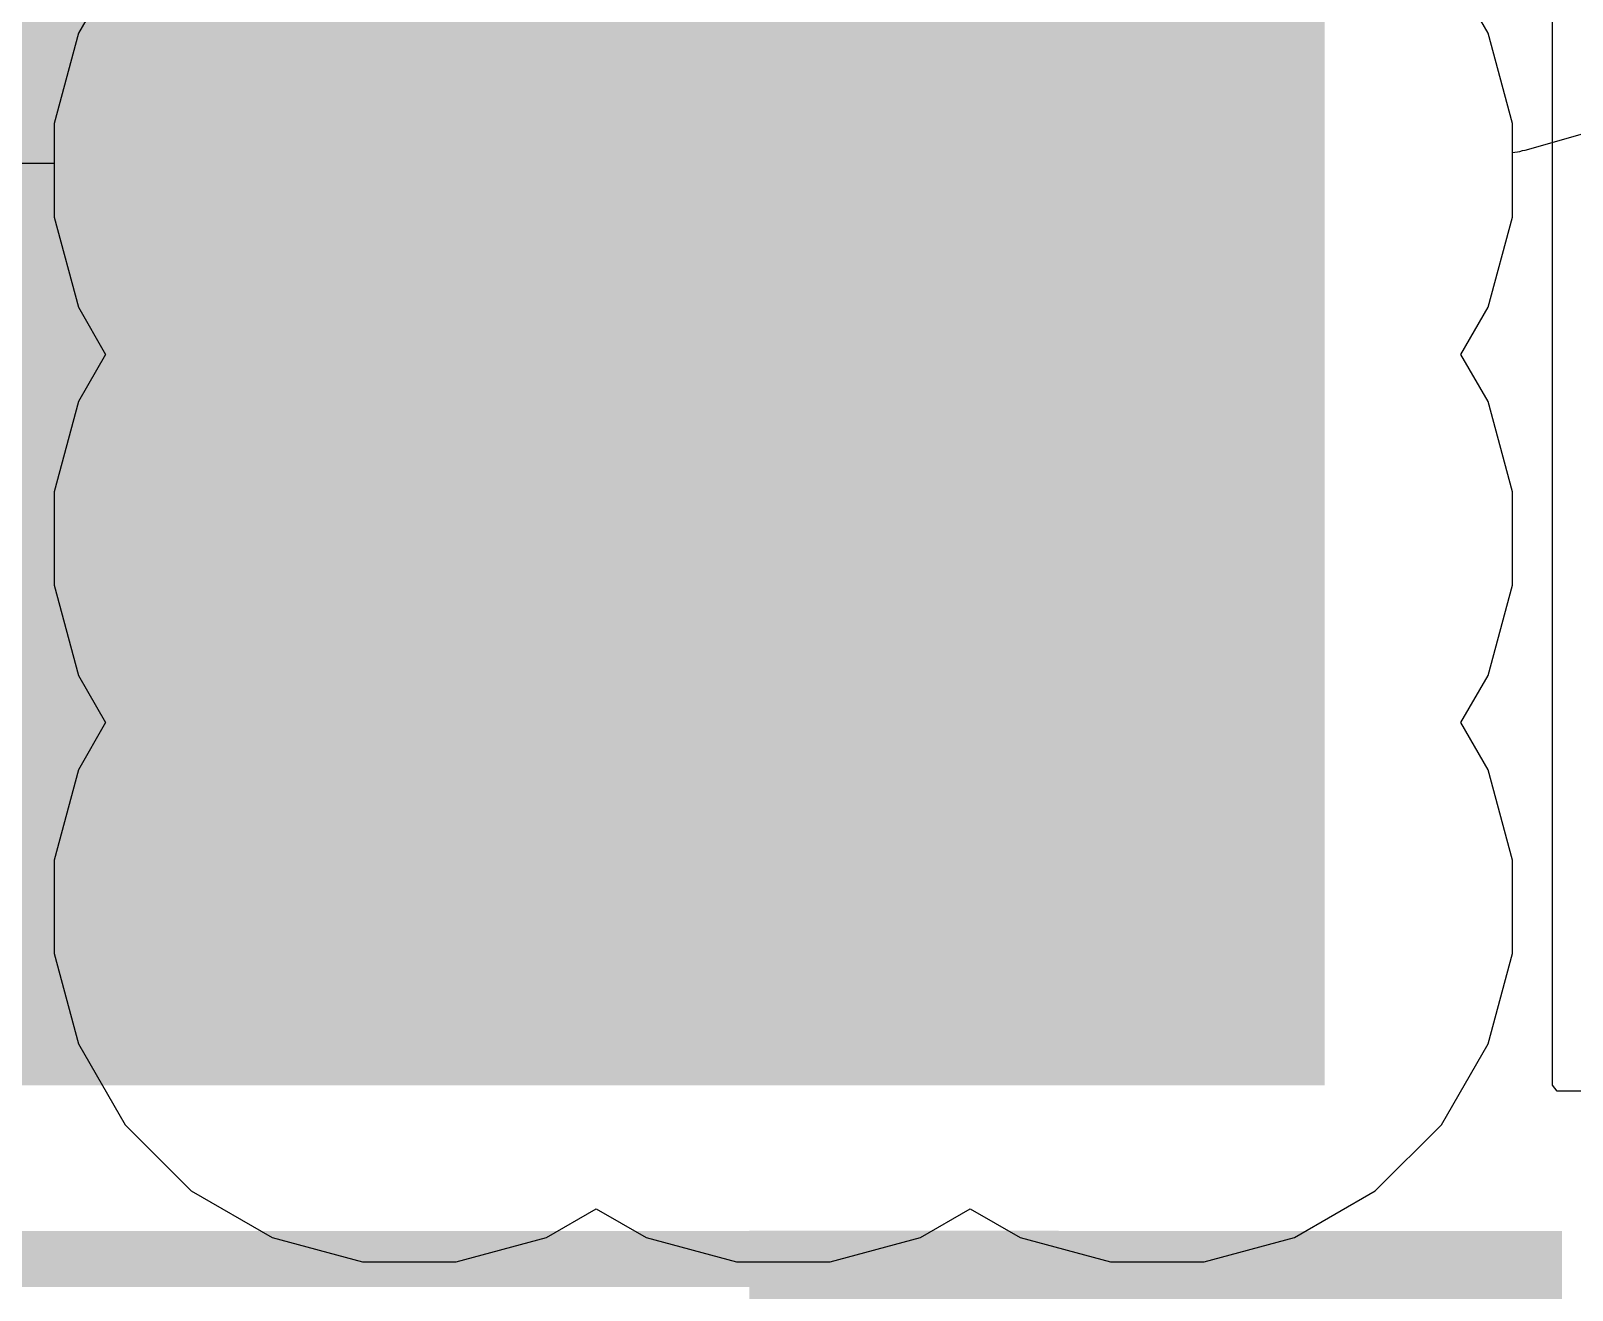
# Model space of a CAD drawing. Header units: inches. Extents: x -3 to 5437, y -3 to 5435.
# Drawn here: x 71.656 to 75.163, y 55.845 to 58.712 of the extents above; entities that cross this region are included whole.
import ezdxf

# ---------------------------------------------------------------- set-up
doc = ezdxf.new("R2010")
doc.units = ezdxf.units.IN
for name, color, linetype in [('Bottom Layer', 5, 'Continuous'), ('Bottom Solder', 6, 'Continuous'), ('Drill Drawing', 1, 'Continuous'), ('GND', 16, 'Continuous'), ('PWR', 76, 'Continuous'), ('Top Layer', 1, 'Continuous'), ('Top Overlay', 2, 'Continuous'), ('Top Solder', 216, 'Continuous'), ('Via Holes', 16, 'Continuous')]:
    doc.layers.add(name, color=color, linetype=linetype)

# ---------------------------------------------------------------- blocks, each defined once
blk = doc.blocks.new('SMA_30')
at = {"layer": 'Top Overlay'}
for points in [[(-4.445, -1.4216), (-3.278, -1.4216), (-3.278, 1.4219), (-4.445, 1.4219)], [(-3.3, -1.4219), (-2.596, -1.4219), (-2.596, -0.924), (-3.3, -0.924)]]:
    blk.add_hatch(color=2, dxfattribs=at).paths.add_polyline_path(points)
blk.add_lwpolyline([(2.0612, -1.3577, 0.127, 0.127, 0), (-2.6581, -1.3577, 0.127, 0.127, 0)], format="xyseb", dxfattribs=at)
blk.add_lwpolyline([(-2.6899, -1.3577, 0.0635, 0.0635, 1), (-2.6264, -1.3577, 0.0635, 0.0635, 1)], format="xyseb", close=True, dxfattribs=at)

msp = doc.modelspace()

# ---------------------------------------------------------------- hatches: boundary and pattern name
at = {"layer": 'Bottom Layer'}
h = msp.add_hatch(color=5, dxfattribs=at)
edge = h.paths.add_edge_path()
edge.add_arc((72.517, 58.3946), 0.3, 0, 360)
h = msp.add_hatch(color=5, dxfattribs=at)
edge = h.paths.add_edge_path()
edge.add_arc((73.3679, 58.3946), 0.3, 0, 360)
h = msp.add_hatch(color=5, dxfattribs=at)
edge = h.paths.add_edge_path()
edge.add_arc((74.2188, 58.3946), 0.3, 0, 360)
h = msp.add_hatch(color=5, dxfattribs=at)
edge = h.paths.add_edge_path()
edge.add_arc((72.517, 57.5564), 0.3, 0, 360)
h = msp.add_hatch(color=5, dxfattribs=at)
edge = h.paths.add_edge_path()
edge.add_arc((73.3679, 57.5564), 0.3, 0, 360)
h = msp.add_hatch(color=5, dxfattribs=at)
edge = h.paths.add_edge_path()
edge.add_arc((74.2188, 57.5564), 0.3, 0, 360)
h = msp.add_hatch(color=5, dxfattribs=at)
edge = h.paths.add_edge_path()
edge.add_arc((72.517, 56.7182), 0.3, 0, 360)
h = msp.add_hatch(color=5, dxfattribs=at)
edge = h.paths.add_edge_path()
edge.add_arc((73.3679, 56.7182), 0.3, 0, 360)
h = msp.add_hatch(color=5, dxfattribs=at)
edge = h.paths.add_edge_path()
edge.add_arc((74.2188, 56.7182), 0.3, 0, 360)
at = {"layer": 'Bottom Solder'}
h = msp.add_hatch(color=6, dxfattribs=at)
edge = h.paths.add_edge_path()
edge.add_arc((72.517, 58.3946), 0.15, 0, 360)
h = msp.add_hatch(color=6, dxfattribs=at)
edge = h.paths.add_edge_path()
edge.add_arc((73.3679, 58.3946), 0.15, 0, 360)
h = msp.add_hatch(color=6, dxfattribs=at)
edge = h.paths.add_edge_path()
edge.add_arc((74.2188, 58.3946), 0.15, 0, 360)
h = msp.add_hatch(color=6, dxfattribs=at)
edge = h.paths.add_edge_path()
edge.add_arc((72.517, 57.5564), 0.15, 0, 360)
h = msp.add_hatch(color=6, dxfattribs=at)
edge = h.paths.add_edge_path()
edge.add_arc((73.3679, 57.5564), 0.15, 0, 360)
h = msp.add_hatch(color=6, dxfattribs=at)
edge = h.paths.add_edge_path()
edge.add_arc((74.2188, 57.5564), 0.15, 0, 360)
h = msp.add_hatch(color=6, dxfattribs=at)
edge = h.paths.add_edge_path()
edge.add_arc((72.517, 56.7182), 0.15, 0, 360)
h = msp.add_hatch(color=6, dxfattribs=at)
edge = h.paths.add_edge_path()
edge.add_arc((73.3679, 56.7182), 0.15, 0, 360)
h = msp.add_hatch(color=6, dxfattribs=at)
edge = h.paths.add_edge_path()
edge.add_arc((74.2188, 56.7182), 0.15, 0, 360)
at = {"layer": 'GND'}
h = msp.add_hatch(color=16, dxfattribs=at)
edge = h.paths.add_edge_path()
edge.add_arc((72.517, 58.3946), 0.3, 0, 360)
h = msp.add_hatch(color=16, dxfattribs=at)
edge = h.paths.add_edge_path()
edge.add_arc((73.3679, 58.3946), 0.3, 0, 360)
h = msp.add_hatch(color=16, dxfattribs=at)
edge = h.paths.add_edge_path()
edge.add_arc((74.2188, 58.3946), 0.3, 0, 360)
h = msp.add_hatch(color=16, dxfattribs=at)
edge = h.paths.add_edge_path()
edge.add_arc((72.517, 57.5564), 0.3, 0, 360)
h = msp.add_hatch(color=16, dxfattribs=at)
edge = h.paths.add_edge_path()
edge.add_arc((73.3679, 57.5564), 0.3, 0, 360)
h = msp.add_hatch(color=16, dxfattribs=at)
edge = h.paths.add_edge_path()
edge.add_arc((74.2188, 57.5564), 0.3, 0, 360)
h = msp.add_hatch(color=16, dxfattribs=at)
edge = h.paths.add_edge_path()
edge.add_arc((72.517, 56.7182), 0.3, 0, 360)
h = msp.add_hatch(color=16, dxfattribs=at)
edge = h.paths.add_edge_path()
edge.add_arc((73.3679, 56.7182), 0.3, 0, 360)
h = msp.add_hatch(color=16, dxfattribs=at)
edge = h.paths.add_edge_path()
edge.add_arc((74.2188, 56.7182), 0.3, 0, 360)
at = {"layer": 'PWR'}
h = msp.add_hatch(color=76, dxfattribs=at)
edge = h.paths.add_edge_path()
edge.add_arc((72.517, 58.3946), 0.3, 0, 360)
h = msp.add_hatch(color=76, dxfattribs=at)
edge = h.paths.add_edge_path()
edge.add_arc((73.3679, 58.3946), 0.3, 0, 360)
h = msp.add_hatch(color=76, dxfattribs=at)
edge = h.paths.add_edge_path()
edge.add_arc((74.2188, 58.3946), 0.3, 0, 360)
h = msp.add_hatch(color=76, dxfattribs=at)
edge = h.paths.add_edge_path()
edge.add_arc((72.517, 57.5564), 0.3, 0, 360)
h = msp.add_hatch(color=76, dxfattribs=at)
edge = h.paths.add_edge_path()
edge.add_arc((73.3679, 57.5564), 0.3, 0, 360)
h = msp.add_hatch(color=76, dxfattribs=at)
edge = h.paths.add_edge_path()
edge.add_arc((74.2188, 57.5564), 0.3, 0, 360)
h = msp.add_hatch(color=76, dxfattribs=at)
edge = h.paths.add_edge_path()
edge.add_arc((72.517, 56.7182), 0.3, 0, 360)
h = msp.add_hatch(color=76, dxfattribs=at)
edge = h.paths.add_edge_path()
edge.add_arc((73.3679, 56.7182), 0.3, 0, 360)
h = msp.add_hatch(color=76, dxfattribs=at)
edge = h.paths.add_edge_path()
edge.add_arc((74.2188, 56.7182), 0.3, 0, 360)
at = {"layer": 'Top Layer'}
msp.add_hatch(color=1, dxfattribs=at).paths.add_polyline_path([(63.5384, 56.3118), (74.5998, 56.3118), (74.5998, 58.8164), (63.5384, 58.8164)])
h = msp.add_hatch(color=1, dxfattribs=at)
edge = h.paths.add_edge_path()
edge.add_arc((72.517, 58.3946), 0.3, 0, 360)
h = msp.add_hatch(color=1, dxfattribs=at)
edge = h.paths.add_edge_path()
edge.add_arc((73.3679, 58.3946), 0.3, 0, 360)
h = msp.add_hatch(color=1, dxfattribs=at)
edge = h.paths.add_edge_path()
edge.add_arc((74.2188, 58.3946), 0.3, 0, 360)
h = msp.add_hatch(color=1, dxfattribs=at)
edge = h.paths.add_edge_path()
edge.add_arc((72.517, 57.5564), 0.3, 0, 360)
h = msp.add_hatch(color=1, dxfattribs=at)
edge = h.paths.add_edge_path()
edge.add_arc((73.3679, 57.5564), 0.3, 0, 360)
h = msp.add_hatch(color=1, dxfattribs=at)
edge = h.paths.add_edge_path()
edge.add_arc((74.2188, 57.5564), 0.3, 0, 360)
h = msp.add_hatch(color=1, dxfattribs=at)
edge = h.paths.add_edge_path()
edge.add_arc((72.517, 56.7182), 0.3, 0, 360)
h = msp.add_hatch(color=1, dxfattribs=at)
edge = h.paths.add_edge_path()
edge.add_arc((73.3679, 56.7182), 0.3, 0, 360)
h = msp.add_hatch(color=1, dxfattribs=at)
edge = h.paths.add_edge_path()
edge.add_arc((74.2188, 56.7182), 0.3, 0, 360)
at = {"layer": 'Top Solder'}
h = msp.add_hatch(color=216, dxfattribs=at)
edge = h.paths.add_edge_path()
edge.add_arc((72.517, 58.3946), 0.15, 0, 360)
h = msp.add_hatch(color=216, dxfattribs=at)
edge = h.paths.add_edge_path()
edge.add_arc((73.3679, 58.3946), 0.15, 0, 360)
h = msp.add_hatch(color=216, dxfattribs=at)
edge = h.paths.add_edge_path()
edge.add_arc((74.2188, 58.3946), 0.15, 0, 360)
h = msp.add_hatch(color=216, dxfattribs=at)
edge = h.paths.add_edge_path()
edge.add_arc((72.517, 57.5564), 0.15, 0, 360)
h = msp.add_hatch(color=216, dxfattribs=at)
edge = h.paths.add_edge_path()
edge.add_arc((73.3679, 57.5564), 0.15, 0, 360)
h = msp.add_hatch(color=216, dxfattribs=at)
edge = h.paths.add_edge_path()
edge.add_arc((74.2188, 57.5564), 0.15, 0, 360)
h = msp.add_hatch(color=216, dxfattribs=at)
edge = h.paths.add_edge_path()
edge.add_arc((72.517, 56.7182), 0.15, 0, 360)
h = msp.add_hatch(color=216, dxfattribs=at)
edge = h.paths.add_edge_path()
edge.add_arc((73.3679, 56.7182), 0.15, 0, 360)
h = msp.add_hatch(color=216, dxfattribs=at)
edge = h.paths.add_edge_path()
edge.add_arc((74.2188, 56.7182), 0.15, 0, 360)
at = {"layer": 'Via Holes'}
h = msp.add_hatch(color=7, dxfattribs=at)
edge = h.paths.add_edge_path()
edge.add_arc((72.517, 58.3946), 0.15, 0, 360)
h = msp.add_hatch(color=7, dxfattribs=at)
edge = h.paths.add_edge_path()
edge.add_arc((73.3679, 58.3946), 0.15, 0, 360)
h = msp.add_hatch(color=7, dxfattribs=at)
edge = h.paths.add_edge_path()
edge.add_arc((74.2188, 58.3946), 0.15, 0, 360)
h = msp.add_hatch(color=7, dxfattribs=at)
edge = h.paths.add_edge_path()
edge.add_arc((72.517, 57.5564), 0.15, 0, 360)
h = msp.add_hatch(color=7, dxfattribs=at)
edge = h.paths.add_edge_path()
edge.add_arc((73.3679, 57.5564), 0.15, 0, 360)
h = msp.add_hatch(color=7, dxfattribs=at)
edge = h.paths.add_edge_path()
edge.add_arc((74.2188, 57.5564), 0.15, 0, 360)
h = msp.add_hatch(color=7, dxfattribs=at)
edge = h.paths.add_edge_path()
edge.add_arc((72.517, 56.7182), 0.15, 0, 360)
h = msp.add_hatch(color=7, dxfattribs=at)
edge = h.paths.add_edge_path()
edge.add_arc((73.3679, 56.7182), 0.15, 0, 360)
h = msp.add_hatch(color=7, dxfattribs=at)
edge = h.paths.add_edge_path()
edge.add_arc((74.2188, 56.7182), 0.15, 0, 360)

# ---------------------------------------------------------------- linework, layer by layer
at = {"layer": 'Bottom Layer'}
for p, q in [((71.8704, 58.8907), (71.7641, 58.7065)), ((74.9717, 58.7065), (74.8654, 58.8907)), ((71.7641, 58.7065), (71.709, 58.501)), ((75.0268, 58.501), (74.9717, 58.7065)), ((71.709, 58.501), (71.709, 58.2882)), ((75.0268, 58.2882), (75.0268, 58.501)), ((71.709, 58.2882), (71.7641, 58.0827)), ((74.9717, 58.0827), (75.0268, 58.2882)), ((71.7641, 58.0827), (71.826, 57.9755)), ((74.9098, 57.9755), (74.9717, 58.0827)), ((71.826, 57.9755), (71.7641, 57.8683)), ((74.9717, 57.8683), (74.9098, 57.9755)), ((71.7641, 57.8683), (71.709, 57.6628)), ((75.0268, 57.6628), (74.9717, 57.8683)), ((71.709, 57.6628), (71.709, 57.45)), ((75.0268, 57.45), (75.0268, 57.6628)), ((71.709, 57.45), (71.7641, 57.2445)), ((74.9717, 57.2445), (75.0268, 57.45)), ((71.7641, 57.2445), (71.826, 57.1373)), ((74.9098, 57.1373), (74.9717, 57.2445)), ((71.826, 57.1373), (71.7641, 57.0301)), ((74.9717, 57.0301), (74.9098, 57.1373)), ((71.7641, 57.0301), (71.709, 56.8246)), ((75.0268, 56.8246), (74.9717, 57.0301)), ((71.709, 56.8246), (71.709, 56.6118)), ((75.0268, 56.6118), (75.0268, 56.8246)), ((71.709, 56.6118), (71.7641, 56.4063)), ((74.9717, 56.4063), (75.0268, 56.6118)), ((71.7641, 56.4063), (71.8704, 56.2221)), ((74.8654, 56.2221), (74.9717, 56.4063)), ((71.8704, 56.2221), (72.0209, 56.0716)), ((74.7149, 56.0716), (74.8654, 56.2221)), ((72.0209, 56.0716), (72.2051, 55.9653)), ((74.5307, 55.9653), (74.7149, 56.0716)), ((72.8289, 55.9653), (72.9424, 56.0308)), ((72.9424, 56.0308), (73.056, 55.9653)), ((73.6798, 55.9653), (73.7934, 56.0308)), ((73.7934, 56.0308), (73.9069, 55.9653)), ((72.2051, 55.9653), (72.4106, 55.9102)), ((72.6234, 55.9102), (72.8289, 55.9653)), ((73.056, 55.9653), (73.2615, 55.9102)), ((73.4743, 55.9102), (73.6798, 55.9653)), ((73.9069, 55.9653), (74.1124, 55.9102)), ((74.3252, 55.9102), (74.5307, 55.9653)), ((72.4106, 55.9102), (72.6234, 55.9102)), ((73.2615, 55.9102), (73.4743, 55.9102)), ((74.1124, 55.9102), (74.3252, 55.9102))]:
    msp.add_line(p, q, dxfattribs=at)
at = {"layer": 'Drill Drawing'}
for points in [[(72.39, 58.5216, 0.0508, 0.0508, 0), (72.517, 58.6486, 0.0508, 0.0508, 0)], [(72.517, 58.6486, 0.0508, 0.0508, 0), (72.644, 58.5216, 0.0508, 0.0508, 0)], [(73.2409, 58.5216, 0.0508, 0.0508, 0), (73.3679, 58.6486, 0.0508, 0.0508, 0)], [(73.3679, 58.6486, 0.0508, 0.0508, 0), (73.4949, 58.5216, 0.0508, 0.0508, 0)], [(74.0918, 58.5216, 0.0508, 0.0508, 0), (74.2188, 58.6486, 0.0508, 0.0508, 0)], [(74.2188, 58.6486, 0.0508, 0.0508, 0), (74.3458, 58.5216, 0.0508, 0.0508, 0)], [(72.263, 58.5216, 0.0508, 0.0508, 0), (72.39, 58.3946, 0.0508, 0.0508, 0)], [(72.263, 58.5216, 0.0508, 0.0508, 0), (72.39, 58.5216, 0.0508, 0.0508, 0)], [(72.644, 58.5216, 0.0508, 0.0508, 0), (72.771, 58.5216, 0.0508, 0.0508, 0)], [(72.644, 58.3946, 0.0508, 0.0508, 0), (72.771, 58.5216, 0.0508, 0.0508, 0)], [(73.1139, 58.5216, 0.0508, 0.0508, 0), (73.2409, 58.3946, 0.0508, 0.0508, 0)], [(73.1139, 58.5216, 0.0508, 0.0508, 0), (73.2409, 58.5216, 0.0508, 0.0508, 0)], [(73.4949, 58.5216, 0.0508, 0.0508, 0), (73.6219, 58.5216, 0.0508, 0.0508, 0)], [(73.4949, 58.3946, 0.0508, 0.0508, 0), (73.6219, 58.5216, 0.0508, 0.0508, 0)], [(73.9648, 58.5216, 0.0508, 0.0508, 0), (74.0918, 58.3946, 0.0508, 0.0508, 0)], [(73.9648, 58.5216, 0.0508, 0.0508, 0), (74.0918, 58.5216, 0.0508, 0.0508, 0)], [(74.3458, 58.5216, 0.0508, 0.0508, 0), (74.4728, 58.5216, 0.0508, 0.0508, 0)], [(74.3458, 58.3946, 0.0508, 0.0508, 0), (74.4728, 58.5216, 0.0508, 0.0508, 0)], [(72.263, 58.2676, 0.0508, 0.0508, 0), (72.39, 58.3946, 0.0508, 0.0508, 0)], [(72.644, 58.3946, 0.0508, 0.0508, 0), (72.771, 58.2676, 0.0508, 0.0508, 0)], [(73.1139, 58.2676, 0.0508, 0.0508, 0), (73.2409, 58.3946, 0.0508, 0.0508, 0)], [(73.4949, 58.3946, 0.0508, 0.0508, 0), (73.6219, 58.2676, 0.0508, 0.0508, 0)], [(73.9648, 58.2676, 0.0508, 0.0508, 0), (74.0918, 58.3946, 0.0508, 0.0508, 0)], [(74.3458, 58.3946, 0.0508, 0.0508, 0), (74.4728, 58.2676, 0.0508, 0.0508, 0)], [(72.263, 58.2676, 0.0508, 0.0508, 0), (72.39, 58.2676, 0.0508, 0.0508, 0)], [(72.39, 58.2676, 0.0508, 0.0508, 0), (72.517, 58.1406, 0.0508, 0.0508, 0)], [(72.517, 58.1406, 0.0508, 0.0508, 0), (72.644, 58.2676, 0.0508, 0.0508, 0)], [(72.644, 58.2676, 0.0508, 0.0508, 0), (72.771, 58.2676, 0.0508, 0.0508, 0)], [(73.1139, 58.2676, 0.0508, 0.0508, 0), (73.2409, 58.2676, 0.0508, 0.0508, 0)], [(73.2409, 58.2676, 0.0508, 0.0508, 0), (73.3679, 58.1406, 0.0508, 0.0508, 0)], [(73.3679, 58.1406, 0.0508, 0.0508, 0), (73.4949, 58.2676, 0.0508, 0.0508, 0)], [(73.4949, 58.2676, 0.0508, 0.0508, 0), (73.6219, 58.2676, 0.0508, 0.0508, 0)], [(73.9648, 58.2676, 0.0508, 0.0508, 0), (74.0918, 58.2676, 0.0508, 0.0508, 0)], [(74.0918, 58.2676, 0.0508, 0.0508, 0), (74.2188, 58.1406, 0.0508, 0.0508, 0)], [(74.2188, 58.1406, 0.0508, 0.0508, 0), (74.3458, 58.2676, 0.0508, 0.0508, 0)], [(74.3458, 58.2676, 0.0508, 0.0508, 0), (74.4728, 58.2676, 0.0508, 0.0508, 0)], [(72.39, 57.6834, 0.0508, 0.0508, 0), (72.517, 57.8104, 0.0508, 0.0508, 0)], [(72.517, 57.8104, 0.0508, 0.0508, 0), (72.644, 57.6834, 0.0508, 0.0508, 0)], [(73.2409, 57.6834, 0.0508, 0.0508, 0), (73.3679, 57.8104, 0.0508, 0.0508, 0)], [(73.3679, 57.8104, 0.0508, 0.0508, 0), (73.4949, 57.6834, 0.0508, 0.0508, 0)], [(74.0918, 57.6834, 0.0508, 0.0508, 0), (74.2188, 57.8104, 0.0508, 0.0508, 0)], [(74.2188, 57.8104, 0.0508, 0.0508, 0), (74.3458, 57.6834, 0.0508, 0.0508, 0)], [(72.263, 57.6834, 0.0508, 0.0508, 0), (72.39, 57.5564, 0.0508, 0.0508, 0)], [(72.263, 57.6834, 0.0508, 0.0508, 0), (72.39, 57.6834, 0.0508, 0.0508, 0)], [(72.644, 57.6834, 0.0508, 0.0508, 0), (72.771, 57.6834, 0.0508, 0.0508, 0)], [(72.644, 57.5564, 0.0508, 0.0508, 0), (72.771, 57.6834, 0.0508, 0.0508, 0)], [(73.1139, 57.6834, 0.0508, 0.0508, 0), (73.2409, 57.5564, 0.0508, 0.0508, 0)], [(73.1139, 57.6834, 0.0508, 0.0508, 0), (73.2409, 57.6834, 0.0508, 0.0508, 0)], [(73.4949, 57.6834, 0.0508, 0.0508, 0), (73.6219, 57.6834, 0.0508, 0.0508, 0)], [(73.4949, 57.5564, 0.0508, 0.0508, 0), (73.6219, 57.6834, 0.0508, 0.0508, 0)], [(73.9648, 57.6834, 0.0508, 0.0508, 0), (74.0918, 57.5564, 0.0508, 0.0508, 0)], [(73.9648, 57.6834, 0.0508, 0.0508, 0), (74.0918, 57.6834, 0.0508, 0.0508, 0)], [(74.3458, 57.6834, 0.0508, 0.0508, 0), (74.4728, 57.6834, 0.0508, 0.0508, 0)], [(74.3458, 57.5564, 0.0508, 0.0508, 0), (74.4728, 57.6834, 0.0508, 0.0508, 0)], [(72.263, 57.4294, 0.0508, 0.0508, 0), (72.39, 57.5564, 0.0508, 0.0508, 0)], [(72.644, 57.5564, 0.0508, 0.0508, 0), (72.771, 57.4294, 0.0508, 0.0508, 0)], [(73.1139, 57.4294, 0.0508, 0.0508, 0), (73.2409, 57.5564, 0.0508, 0.0508, 0)], [(73.4949, 57.5564, 0.0508, 0.0508, 0), (73.6219, 57.4294, 0.0508, 0.0508, 0)], [(73.9648, 57.4294, 0.0508, 0.0508, 0), (74.0918, 57.5564, 0.0508, 0.0508, 0)], [(74.3458, 57.5564, 0.0508, 0.0508, 0), (74.4728, 57.4294, 0.0508, 0.0508, 0)], [(72.263, 57.4294, 0.0508, 0.0508, 0), (72.39, 57.4294, 0.0508, 0.0508, 0)], [(72.39, 57.4294, 0.0508, 0.0508, 0), (72.517, 57.3024, 0.0508, 0.0508, 0)], [(72.517, 57.3024, 0.0508, 0.0508, 0), (72.644, 57.4294, 0.0508, 0.0508, 0)], [(72.644, 57.4294, 0.0508, 0.0508, 0), (72.771, 57.4294, 0.0508, 0.0508, 0)], [(73.1139, 57.4294, 0.0508, 0.0508, 0), (73.2409, 57.4294, 0.0508, 0.0508, 0)], [(73.2409, 57.4294, 0.0508, 0.0508, 0), (73.3679, 57.3024, 0.0508, 0.0508, 0)], [(73.3679, 57.3024, 0.0508, 0.0508, 0), (73.4949, 57.4294, 0.0508, 0.0508, 0)], [(73.4949, 57.4294, 0.0508, 0.0508, 0), (73.6219, 57.4294, 0.0508, 0.0508, 0)], [(73.9648, 57.4294, 0.0508, 0.0508, 0), (74.0918, 57.4294, 0.0508, 0.0508, 0)], [(74.0918, 57.4294, 0.0508, 0.0508, 0), (74.2188, 57.3024, 0.0508, 0.0508, 0)], [(74.2188, 57.3024, 0.0508, 0.0508, 0), (74.3458, 57.4294, 0.0508, 0.0508, 0)], [(74.3458, 57.4294, 0.0508, 0.0508, 0), (74.4728, 57.4294, 0.0508, 0.0508, 0)], [(72.39, 56.8452, 0.0508, 0.0508, 0), (72.517, 56.9722, 0.0508, 0.0508, 0)], [(72.517, 56.9722, 0.0508, 0.0508, 0), (72.644, 56.8452, 0.0508, 0.0508, 0)], [(73.2409, 56.8452, 0.0508, 0.0508, 0), (73.3679, 56.9722, 0.0508, 0.0508, 0)], [(73.3679, 56.9722, 0.0508, 0.0508, 0), (73.4949, 56.8452, 0.0508, 0.0508, 0)], [(74.0918, 56.8452, 0.0508, 0.0508, 0), (74.2188, 56.9722, 0.0508, 0.0508, 0)], [(74.2188, 56.9722, 0.0508, 0.0508, 0), (74.3458, 56.8452, 0.0508, 0.0508, 0)], [(72.263, 56.8452, 0.0508, 0.0508, 0), (72.39, 56.7182, 0.0508, 0.0508, 0)], [(72.263, 56.8452, 0.0508, 0.0508, 0), (72.39, 56.8452, 0.0508, 0.0508, 0)], [(72.644, 56.8452, 0.0508, 0.0508, 0), (72.771, 56.8452, 0.0508, 0.0508, 0)], [(72.644, 56.7182, 0.0508, 0.0508, 0), (72.771, 56.8452, 0.0508, 0.0508, 0)], [(73.1139, 56.8452, 0.0508, 0.0508, 0), (73.2409, 56.7182, 0.0508, 0.0508, 0)], [(73.1139, 56.8452, 0.0508, 0.0508, 0), (73.2409, 56.8452, 0.0508, 0.0508, 0)], [(73.4949, 56.8452, 0.0508, 0.0508, 0), (73.6219, 56.8452, 0.0508, 0.0508, 0)], [(73.4949, 56.7182, 0.0508, 0.0508, 0), (73.6219, 56.8452, 0.0508, 0.0508, 0)], [(73.9648, 56.8452, 0.0508, 0.0508, 0), (74.0918, 56.7182, 0.0508, 0.0508, 0)], [(73.9648, 56.8452, 0.0508, 0.0508, 0), (74.0918, 56.8452, 0.0508, 0.0508, 0)], [(74.3458, 56.8452, 0.0508, 0.0508, 0), (74.4728, 56.8452, 0.0508, 0.0508, 0)], [(74.3458, 56.7182, 0.0508, 0.0508, 0), (74.4728, 56.8452, 0.0508, 0.0508, 0)], [(72.263, 56.5912, 0.0508, 0.0508, 0), (72.39, 56.7182, 0.0508, 0.0508, 0)], [(72.644, 56.7182, 0.0508, 0.0508, 0), (72.771, 56.5912, 0.0508, 0.0508, 0)], [(73.1139, 56.5912, 0.0508, 0.0508, 0), (73.2409, 56.7182, 0.0508, 0.0508, 0)], [(73.4949, 56.7182, 0.0508, 0.0508, 0), (73.6219, 56.5912, 0.0508, 0.0508, 0)], [(73.9648, 56.5912, 0.0508, 0.0508, 0), (74.0918, 56.7182, 0.0508, 0.0508, 0)], [(74.3458, 56.7182, 0.0508, 0.0508, 0), (74.4728, 56.5912, 0.0508, 0.0508, 0)], [(72.263, 56.5912, 0.0508, 0.0508, 0), (72.39, 56.5912, 0.0508, 0.0508, 0)], [(72.39, 56.5912, 0.0508, 0.0508, 0), (72.517, 56.4642, 0.0508, 0.0508, 0)], [(72.517, 56.4642, 0.0508, 0.0508, 0), (72.644, 56.5912, 0.0508, 0.0508, 0)], [(72.644, 56.5912, 0.0508, 0.0508, 0), (72.771, 56.5912, 0.0508, 0.0508, 0)], [(73.1139, 56.5912, 0.0508, 0.0508, 0), (73.2409, 56.5912, 0.0508, 0.0508, 0)], [(73.2409, 56.5912, 0.0508, 0.0508, 0), (73.3679, 56.4642, 0.0508, 0.0508, 0)], [(73.3679, 56.4642, 0.0508, 0.0508, 0), (73.4949, 56.5912, 0.0508, 0.0508, 0)], [(73.4949, 56.5912, 0.0508, 0.0508, 0), (73.6219, 56.5912, 0.0508, 0.0508, 0)], [(73.9648, 56.5912, 0.0508, 0.0508, 0), (74.0918, 56.5912, 0.0508, 0.0508, 0)], [(74.0918, 56.5912, 0.0508, 0.0508, 0), (74.2188, 56.4642, 0.0508, 0.0508, 0)], [(74.2188, 56.4642, 0.0508, 0.0508, 0), (74.3458, 56.5912, 0.0508, 0.0508, 0)], [(74.3458, 56.5912, 0.0508, 0.0508, 0), (74.4728, 56.5912, 0.0508, 0.0508, 0)]]:
    msp.add_lwpolyline(points, format="xyseb", dxfattribs=at)
for points in [[(72.5043, 58.6486, 0.0254, 0.0254, 1), (72.5297, 58.6486, 0.0254, 0.0254, 1)], [(72.5043, 58.6486, 0.0254, 0.0254, 1), (72.5297, 58.6486, 0.0254, 0.0254, 1)], [(73.3552, 58.6486, 0.0254, 0.0254, 1), (73.3806, 58.6486, 0.0254, 0.0254, 1)], [(73.3552, 58.6486, 0.0254, 0.0254, 1), (73.3806, 58.6486, 0.0254, 0.0254, 1)], [(74.2061, 58.6486, 0.0254, 0.0254, 1), (74.2315, 58.6486, 0.0254, 0.0254, 1)], [(74.2061, 58.6486, 0.0254, 0.0254, 1), (74.2315, 58.6486, 0.0254, 0.0254, 1)], [(72.2503, 58.5216, 0.0254, 0.0254, 1), (72.2757, 58.5216, 0.0254, 0.0254, 1)], [(72.2503, 58.5216, 0.0254, 0.0254, 1), (72.2757, 58.5216, 0.0254, 0.0254, 1)], [(72.3773, 58.5216, 0.0254, 0.0254, 1), (72.4027, 58.5216, 0.0254, 0.0254, 1)], [(72.3773, 58.5216, 0.0254, 0.0254, 1), (72.4027, 58.5216, 0.0254, 0.0254, 1)], [(72.6313, 58.5216, 0.0254, 0.0254, 1), (72.6567, 58.5216, 0.0254, 0.0254, 1)], [(72.6313, 58.5216, 0.0254, 0.0254, 1), (72.6567, 58.5216, 0.0254, 0.0254, 1)], [(72.7583, 58.5216, 0.0254, 0.0254, 1), (72.7837, 58.5216, 0.0254, 0.0254, 1)], [(72.7583, 58.5216, 0.0254, 0.0254, 1), (72.7837, 58.5216, 0.0254, 0.0254, 1)], [(73.1012, 58.5216, 0.0254, 0.0254, 1), (73.1266, 58.5216, 0.0254, 0.0254, 1)], [(73.1012, 58.5216, 0.0254, 0.0254, 1), (73.1266, 58.5216, 0.0254, 0.0254, 1)], [(73.2282, 58.5216, 0.0254, 0.0254, 1), (73.2536, 58.5216, 0.0254, 0.0254, 1)], [(73.2282, 58.5216, 0.0254, 0.0254, 1), (73.2536, 58.5216, 0.0254, 0.0254, 1)], [(73.4822, 58.5216, 0.0254, 0.0254, 1), (73.5076, 58.5216, 0.0254, 0.0254, 1)], [(73.4822, 58.5216, 0.0254, 0.0254, 1), (73.5076, 58.5216, 0.0254, 0.0254, 1)], [(73.6092, 58.5216, 0.0254, 0.0254, 1), (73.6346, 58.5216, 0.0254, 0.0254, 1)], [(73.6092, 58.5216, 0.0254, 0.0254, 1), (73.6346, 58.5216, 0.0254, 0.0254, 1)], [(73.9521, 58.5216, 0.0254, 0.0254, 1), (73.9775, 58.5216, 0.0254, 0.0254, 1)], [(73.9521, 58.5216, 0.0254, 0.0254, 1), (73.9775, 58.5216, 0.0254, 0.0254, 1)], [(74.0791, 58.5216, 0.0254, 0.0254, 1), (74.1045, 58.5216, 0.0254, 0.0254, 1)], [(74.0791, 58.5216, 0.0254, 0.0254, 1), (74.1045, 58.5216, 0.0254, 0.0254, 1)], [(74.3331, 58.5216, 0.0254, 0.0254, 1), (74.3585, 58.5216, 0.0254, 0.0254, 1)], [(74.3331, 58.5216, 0.0254, 0.0254, 1), (74.3585, 58.5216, 0.0254, 0.0254, 1)], [(74.4601, 58.5216, 0.0254, 0.0254, 1), (74.4855, 58.5216, 0.0254, 0.0254, 1)], [(74.4601, 58.5216, 0.0254, 0.0254, 1), (74.4855, 58.5216, 0.0254, 0.0254, 1)], [(72.3773, 58.3946, 0.0254, 0.0254, 1), (72.4027, 58.3946, 0.0254, 0.0254, 1)], [(72.3773, 58.3946, 0.0254, 0.0254, 1), (72.4027, 58.3946, 0.0254, 0.0254, 1)], [(72.6313, 58.3946, 0.0254, 0.0254, 1), (72.6567, 58.3946, 0.0254, 0.0254, 1)], [(72.6313, 58.3946, 0.0254, 0.0254, 1), (72.6567, 58.3946, 0.0254, 0.0254, 1)], [(73.2282, 58.3946, 0.0254, 0.0254, 1), (73.2536, 58.3946, 0.0254, 0.0254, 1)], [(73.2282, 58.3946, 0.0254, 0.0254, 1), (73.2536, 58.3946, 0.0254, 0.0254, 1)], [(73.4822, 58.3946, 0.0254, 0.0254, 1), (73.5076, 58.3946, 0.0254, 0.0254, 1)], [(73.4822, 58.3946, 0.0254, 0.0254, 1), (73.5076, 58.3946, 0.0254, 0.0254, 1)], [(74.0791, 58.3946, 0.0254, 0.0254, 1), (74.1045, 58.3946, 0.0254, 0.0254, 1)], [(74.0791, 58.3946, 0.0254, 0.0254, 1), (74.1045, 58.3946, 0.0254, 0.0254, 1)], [(74.3331, 58.3946, 0.0254, 0.0254, 1), (74.3585, 58.3946, 0.0254, 0.0254, 1)], [(74.3331, 58.3946, 0.0254, 0.0254, 1), (74.3585, 58.3946, 0.0254, 0.0254, 1)], [(72.2503, 58.2676, 0.0254, 0.0254, 1), (72.2757, 58.2676, 0.0254, 0.0254, 1)], [(72.2503, 58.2676, 0.0254, 0.0254, 1), (72.2757, 58.2676, 0.0254, 0.0254, 1)], [(72.3773, 58.2676, 0.0254, 0.0254, 1), (72.4027, 58.2676, 0.0254, 0.0254, 1)], [(72.3773, 58.2676, 0.0254, 0.0254, 1), (72.4027, 58.2676, 0.0254, 0.0254, 1)], [(72.6313, 58.2676, 0.0254, 0.0254, 1), (72.6567, 58.2676, 0.0254, 0.0254, 1)], [(72.6313, 58.2676, 0.0254, 0.0254, 1), (72.6567, 58.2676, 0.0254, 0.0254, 1)], [(72.7583, 58.2676, 0.0254, 0.0254, 1), (72.7837, 58.2676, 0.0254, 0.0254, 1)], [(72.7583, 58.2676, 0.0254, 0.0254, 1), (72.7837, 58.2676, 0.0254, 0.0254, 1)], [(73.1012, 58.2676, 0.0254, 0.0254, 1), (73.1266, 58.2676, 0.0254, 0.0254, 1)], [(73.1012, 58.2676, 0.0254, 0.0254, 1), (73.1266, 58.2676, 0.0254, 0.0254, 1)], [(73.2282, 58.2676, 0.0254, 0.0254, 1), (73.2536, 58.2676, 0.0254, 0.0254, 1)], [(73.2282, 58.2676, 0.0254, 0.0254, 1), (73.2536, 58.2676, 0.0254, 0.0254, 1)], [(73.4822, 58.2676, 0.0254, 0.0254, 1), (73.5076, 58.2676, 0.0254, 0.0254, 1)], [(73.4822, 58.2676, 0.0254, 0.0254, 1), (73.5076, 58.2676, 0.0254, 0.0254, 1)], [(73.6092, 58.2676, 0.0254, 0.0254, 1), (73.6346, 58.2676, 0.0254, 0.0254, 1)], [(73.6092, 58.2676, 0.0254, 0.0254, 1), (73.6346, 58.2676, 0.0254, 0.0254, 1)], [(73.9521, 58.2676, 0.0254, 0.0254, 1), (73.9775, 58.2676, 0.0254, 0.0254, 1)], [(73.9521, 58.2676, 0.0254, 0.0254, 1), (73.9775, 58.2676, 0.0254, 0.0254, 1)], [(74.0791, 58.2676, 0.0254, 0.0254, 1), (74.1045, 58.2676, 0.0254, 0.0254, 1)], [(74.0791, 58.2676, 0.0254, 0.0254, 1), (74.1045, 58.2676, 0.0254, 0.0254, 1)], [(74.3331, 58.2676, 0.0254, 0.0254, 1), (74.3585, 58.2676, 0.0254, 0.0254, 1)], [(74.3331, 58.2676, 0.0254, 0.0254, 1), (74.3585, 58.2676, 0.0254, 0.0254, 1)], [(74.4601, 58.2676, 0.0254, 0.0254, 1), (74.4855, 58.2676, 0.0254, 0.0254, 1)], [(74.4601, 58.2676, 0.0254, 0.0254, 1), (74.4855, 58.2676, 0.0254, 0.0254, 1)], [(72.5043, 58.1406, 0.0254, 0.0254, 1), (72.5297, 58.1406, 0.0254, 0.0254, 1)], [(72.5043, 58.1406, 0.0254, 0.0254, 1), (72.5297, 58.1406, 0.0254, 0.0254, 1)], [(73.3552, 58.1406, 0.0254, 0.0254, 1), (73.3806, 58.1406, 0.0254, 0.0254, 1)], [(73.3552, 58.1406, 0.0254, 0.0254, 1), (73.3806, 58.1406, 0.0254, 0.0254, 1)], [(74.2061, 58.1406, 0.0254, 0.0254, 1), (74.2315, 58.1406, 0.0254, 0.0254, 1)], [(74.2061, 58.1406, 0.0254, 0.0254, 1), (74.2315, 58.1406, 0.0254, 0.0254, 1)], [(72.5043, 57.8104, 0.0254, 0.0254, 1), (72.5297, 57.8104, 0.0254, 0.0254, 1)], [(72.5043, 57.8104, 0.0254, 0.0254, 1), (72.5297, 57.8104, 0.0254, 0.0254, 1)], [(73.3552, 57.8104, 0.0254, 0.0254, 1), (73.3806, 57.8104, 0.0254, 0.0254, 1)], [(73.3552, 57.8104, 0.0254, 0.0254, 1), (73.3806, 57.8104, 0.0254, 0.0254, 1)], [(74.2061, 57.8104, 0.0254, 0.0254, 1), (74.2315, 57.8104, 0.0254, 0.0254, 1)], [(74.2061, 57.8104, 0.0254, 0.0254, 1), (74.2315, 57.8104, 0.0254, 0.0254, 1)], [(72.2503, 57.6834, 0.0254, 0.0254, 1), (72.2757, 57.6834, 0.0254, 0.0254, 1)], [(72.2503, 57.6834, 0.0254, 0.0254, 1), (72.2757, 57.6834, 0.0254, 0.0254, 1)], [(72.3773, 57.6834, 0.0254, 0.0254, 1), (72.4027, 57.6834, 0.0254, 0.0254, 1)], [(72.3773, 57.6834, 0.0254, 0.0254, 1), (72.4027, 57.6834, 0.0254, 0.0254, 1)], [(72.6313, 57.6834, 0.0254, 0.0254, 1), (72.6567, 57.6834, 0.0254, 0.0254, 1)], [(72.6313, 57.6834, 0.0254, 0.0254, 1), (72.6567, 57.6834, 0.0254, 0.0254, 1)], [(72.7583, 57.6834, 0.0254, 0.0254, 1), (72.7837, 57.6834, 0.0254, 0.0254, 1)], [(72.7583, 57.6834, 0.0254, 0.0254, 1), (72.7837, 57.6834, 0.0254, 0.0254, 1)], [(73.1012, 57.6834, 0.0254, 0.0254, 1), (73.1266, 57.6834, 0.0254, 0.0254, 1)], [(73.1012, 57.6834, 0.0254, 0.0254, 1), (73.1266, 57.6834, 0.0254, 0.0254, 1)], [(73.2282, 57.6834, 0.0254, 0.0254, 1), (73.2536, 57.6834, 0.0254, 0.0254, 1)], [(73.2282, 57.6834, 0.0254, 0.0254, 1), (73.2536, 57.6834, 0.0254, 0.0254, 1)], [(73.4822, 57.6834, 0.0254, 0.0254, 1), (73.5076, 57.6834, 0.0254, 0.0254, 1)], [(73.4822, 57.6834, 0.0254, 0.0254, 1), (73.5076, 57.6834, 0.0254, 0.0254, 1)], [(73.6092, 57.6834, 0.0254, 0.0254, 1), (73.6346, 57.6834, 0.0254, 0.0254, 1)], [(73.6092, 57.6834, 0.0254, 0.0254, 1), (73.6346, 57.6834, 0.0254, 0.0254, 1)], [(73.9521, 57.6834, 0.0254, 0.0254, 1), (73.9775, 57.6834, 0.0254, 0.0254, 1)], [(73.9521, 57.6834, 0.0254, 0.0254, 1), (73.9775, 57.6834, 0.0254, 0.0254, 1)], [(74.0791, 57.6834, 0.0254, 0.0254, 1), (74.1045, 57.6834, 0.0254, 0.0254, 1)], [(74.0791, 57.6834, 0.0254, 0.0254, 1), (74.1045, 57.6834, 0.0254, 0.0254, 1)], [(74.3331, 57.6834, 0.0254, 0.0254, 1), (74.3585, 57.6834, 0.0254, 0.0254, 1)], [(74.3331, 57.6834, 0.0254, 0.0254, 1), (74.3585, 57.6834, 0.0254, 0.0254, 1)], [(74.4601, 57.6834, 0.0254, 0.0254, 1), (74.4855, 57.6834, 0.0254, 0.0254, 1)], [(74.4601, 57.6834, 0.0254, 0.0254, 1), (74.4855, 57.6834, 0.0254, 0.0254, 1)], [(72.3773, 57.5564, 0.0254, 0.0254, 1), (72.4027, 57.5564, 0.0254, 0.0254, 1)], [(72.3773, 57.5564, 0.0254, 0.0254, 1), (72.4027, 57.5564, 0.0254, 0.0254, 1)], [(72.6313, 57.5564, 0.0254, 0.0254, 1), (72.6567, 57.5564, 0.0254, 0.0254, 1)], [(72.6313, 57.5564, 0.0254, 0.0254, 1), (72.6567, 57.5564, 0.0254, 0.0254, 1)], [(73.2282, 57.5564, 0.0254, 0.0254, 1), (73.2536, 57.5564, 0.0254, 0.0254, 1)], [(73.2282, 57.5564, 0.0254, 0.0254, 1), (73.2536, 57.5564, 0.0254, 0.0254, 1)], [(73.4822, 57.5564, 0.0254, 0.0254, 1), (73.5076, 57.5564, 0.0254, 0.0254, 1)], [(73.4822, 57.5564, 0.0254, 0.0254, 1), (73.5076, 57.5564, 0.0254, 0.0254, 1)], [(74.0791, 57.5564, 0.0254, 0.0254, 1), (74.1045, 57.5564, 0.0254, 0.0254, 1)], [(74.0791, 57.5564, 0.0254, 0.0254, 1), (74.1045, 57.5564, 0.0254, 0.0254, 1)], [(74.3331, 57.5564, 0.0254, 0.0254, 1), (74.3585, 57.5564, 0.0254, 0.0254, 1)], [(74.3331, 57.5564, 0.0254, 0.0254, 1), (74.3585, 57.5564, 0.0254, 0.0254, 1)], [(72.2503, 57.4294, 0.0254, 0.0254, 1), (72.2757, 57.4294, 0.0254, 0.0254, 1)], [(72.2503, 57.4294, 0.0254, 0.0254, 1), (72.2757, 57.4294, 0.0254, 0.0254, 1)], [(72.3773, 57.4294, 0.0254, 0.0254, 1), (72.4027, 57.4294, 0.0254, 0.0254, 1)], [(72.3773, 57.4294, 0.0254, 0.0254, 1), (72.4027, 57.4294, 0.0254, 0.0254, 1)], [(72.6313, 57.4294, 0.0254, 0.0254, 1), (72.6567, 57.4294, 0.0254, 0.0254, 1)], [(72.6313, 57.4294, 0.0254, 0.0254, 1), (72.6567, 57.4294, 0.0254, 0.0254, 1)], [(72.7583, 57.4294, 0.0254, 0.0254, 1), (72.7837, 57.4294, 0.0254, 0.0254, 1)], [(72.7583, 57.4294, 0.0254, 0.0254, 1), (72.7837, 57.4294, 0.0254, 0.0254, 1)], [(73.1012, 57.4294, 0.0254, 0.0254, 1), (73.1266, 57.4294, 0.0254, 0.0254, 1)], [(73.1012, 57.4294, 0.0254, 0.0254, 1), (73.1266, 57.4294, 0.0254, 0.0254, 1)], [(73.2282, 57.4294, 0.0254, 0.0254, 1), (73.2536, 57.4294, 0.0254, 0.0254, 1)], [(73.2282, 57.4294, 0.0254, 0.0254, 1), (73.2536, 57.4294, 0.0254, 0.0254, 1)], [(73.4822, 57.4294, 0.0254, 0.0254, 1), (73.5076, 57.4294, 0.0254, 0.0254, 1)], [(73.4822, 57.4294, 0.0254, 0.0254, 1), (73.5076, 57.4294, 0.0254, 0.0254, 1)], [(73.6092, 57.4294, 0.0254, 0.0254, 1), (73.6346, 57.4294, 0.0254, 0.0254, 1)], [(73.6092, 57.4294, 0.0254, 0.0254, 1), (73.6346, 57.4294, 0.0254, 0.0254, 1)], [(73.9521, 57.4294, 0.0254, 0.0254, 1), (73.9775, 57.4294, 0.0254, 0.0254, 1)], [(73.9521, 57.4294, 0.0254, 0.0254, 1), (73.9775, 57.4294, 0.0254, 0.0254, 1)], [(74.0791, 57.4294, 0.0254, 0.0254, 1), (74.1045, 57.4294, 0.0254, 0.0254, 1)], [(74.0791, 57.4294, 0.0254, 0.0254, 1), (74.1045, 57.4294, 0.0254, 0.0254, 1)], [(74.3331, 57.4294, 0.0254, 0.0254, 1), (74.3585, 57.4294, 0.0254, 0.0254, 1)], [(74.3331, 57.4294, 0.0254, 0.0254, 1), (74.3585, 57.4294, 0.0254, 0.0254, 1)], [(74.4601, 57.4294, 0.0254, 0.0254, 1), (74.4855, 57.4294, 0.0254, 0.0254, 1)], [(74.4601, 57.4294, 0.0254, 0.0254, 1), (74.4855, 57.4294, 0.0254, 0.0254, 1)], [(72.5043, 57.3024, 0.0254, 0.0254, 1), (72.5297, 57.3024, 0.0254, 0.0254, 1)], [(72.5043, 57.3024, 0.0254, 0.0254, 1), (72.5297, 57.3024, 0.0254, 0.0254, 1)], [(73.3552, 57.3024, 0.0254, 0.0254, 1), (73.3806, 57.3024, 0.0254, 0.0254, 1)], [(73.3552, 57.3024, 0.0254, 0.0254, 1), (73.3806, 57.3024, 0.0254, 0.0254, 1)], [(74.2061, 57.3024, 0.0254, 0.0254, 1), (74.2315, 57.3024, 0.0254, 0.0254, 1)], [(74.2061, 57.3024, 0.0254, 0.0254, 1), (74.2315, 57.3024, 0.0254, 0.0254, 1)], [(72.5043, 56.9722, 0.0254, 0.0254, 1), (72.5297, 56.9722, 0.0254, 0.0254, 1)], [(72.5043, 56.9722, 0.0254, 0.0254, 1), (72.5297, 56.9722, 0.0254, 0.0254, 1)], [(73.3552, 56.9722, 0.0254, 0.0254, 1), (73.3806, 56.9722, 0.0254, 0.0254, 1)], [(73.3552, 56.9722, 0.0254, 0.0254, 1), (73.3806, 56.9722, 0.0254, 0.0254, 1)], [(74.2061, 56.9722, 0.0254, 0.0254, 1), (74.2315, 56.9722, 0.0254, 0.0254, 1)], [(74.2061, 56.9722, 0.0254, 0.0254, 1), (74.2315, 56.9722, 0.0254, 0.0254, 1)], [(72.2503, 56.8452, 0.0254, 0.0254, 1), (72.2757, 56.8452, 0.0254, 0.0254, 1)], [(72.2503, 56.8452, 0.0254, 0.0254, 1), (72.2757, 56.8452, 0.0254, 0.0254, 1)], [(72.3773, 56.8452, 0.0254, 0.0254, 1), (72.4027, 56.8452, 0.0254, 0.0254, 1)], [(72.3773, 56.8452, 0.0254, 0.0254, 1), (72.4027, 56.8452, 0.0254, 0.0254, 1)], [(72.6313, 56.8452, 0.0254, 0.0254, 1), (72.6567, 56.8452, 0.0254, 0.0254, 1)], [(72.6313, 56.8452, 0.0254, 0.0254, 1), (72.6567, 56.8452, 0.0254, 0.0254, 1)], [(72.7583, 56.8452, 0.0254, 0.0254, 1), (72.7837, 56.8452, 0.0254, 0.0254, 1)], [(72.7583, 56.8452, 0.0254, 0.0254, 1), (72.7837, 56.8452, 0.0254, 0.0254, 1)], [(73.1012, 56.8452, 0.0254, 0.0254, 1), (73.1266, 56.8452, 0.0254, 0.0254, 1)], [(73.1012, 56.8452, 0.0254, 0.0254, 1), (73.1266, 56.8452, 0.0254, 0.0254, 1)], [(73.2282, 56.8452, 0.0254, 0.0254, 1), (73.2536, 56.8452, 0.0254, 0.0254, 1)], [(73.2282, 56.8452, 0.0254, 0.0254, 1), (73.2536, 56.8452, 0.0254, 0.0254, 1)], [(73.4822, 56.8452, 0.0254, 0.0254, 1), (73.5076, 56.8452, 0.0254, 0.0254, 1)], [(73.4822, 56.8452, 0.0254, 0.0254, 1), (73.5076, 56.8452, 0.0254, 0.0254, 1)], [(73.6092, 56.8452, 0.0254, 0.0254, 1), (73.6346, 56.8452, 0.0254, 0.0254, 1)], [(73.6092, 56.8452, 0.0254, 0.0254, 1), (73.6346, 56.8452, 0.0254, 0.0254, 1)], [(73.9521, 56.8452, 0.0254, 0.0254, 1), (73.9775, 56.8452, 0.0254, 0.0254, 1)], [(73.9521, 56.8452, 0.0254, 0.0254, 1), (73.9775, 56.8452, 0.0254, 0.0254, 1)], [(74.0791, 56.8452, 0.0254, 0.0254, 1), (74.1045, 56.8452, 0.0254, 0.0254, 1)], [(74.0791, 56.8452, 0.0254, 0.0254, 1), (74.1045, 56.8452, 0.0254, 0.0254, 1)], [(74.3331, 56.8452, 0.0254, 0.0254, 1), (74.3585, 56.8452, 0.0254, 0.0254, 1)], [(74.3331, 56.8452, 0.0254, 0.0254, 1), (74.3585, 56.8452, 0.0254, 0.0254, 1)], [(74.4601, 56.8452, 0.0254, 0.0254, 1), (74.4855, 56.8452, 0.0254, 0.0254, 1)], [(74.4601, 56.8452, 0.0254, 0.0254, 1), (74.4855, 56.8452, 0.0254, 0.0254, 1)], [(72.3773, 56.7182, 0.0254, 0.0254, 1), (72.4027, 56.7182, 0.0254, 0.0254, 1)], [(72.3773, 56.7182, 0.0254, 0.0254, 1), (72.4027, 56.7182, 0.0254, 0.0254, 1)], [(72.6313, 56.7182, 0.0254, 0.0254, 1), (72.6567, 56.7182, 0.0254, 0.0254, 1)], [(72.6313, 56.7182, 0.0254, 0.0254, 1), (72.6567, 56.7182, 0.0254, 0.0254, 1)], [(73.2282, 56.7182, 0.0254, 0.0254, 1), (73.2536, 56.7182, 0.0254, 0.0254, 1)], [(73.2282, 56.7182, 0.0254, 0.0254, 1), (73.2536, 56.7182, 0.0254, 0.0254, 1)], [(73.4822, 56.7182, 0.0254, 0.0254, 1), (73.5076, 56.7182, 0.0254, 0.0254, 1)], [(73.4822, 56.7182, 0.0254, 0.0254, 1), (73.5076, 56.7182, 0.0254, 0.0254, 1)], [(74.0791, 56.7182, 0.0254, 0.0254, 1), (74.1045, 56.7182, 0.0254, 0.0254, 1)], [(74.0791, 56.7182, 0.0254, 0.0254, 1), (74.1045, 56.7182, 0.0254, 0.0254, 1)], [(74.3331, 56.7182, 0.0254, 0.0254, 1), (74.3585, 56.7182, 0.0254, 0.0254, 1)], [(74.3331, 56.7182, 0.0254, 0.0254, 1), (74.3585, 56.7182, 0.0254, 0.0254, 1)], [(72.2503, 56.5912, 0.0254, 0.0254, 1), (72.2757, 56.5912, 0.0254, 0.0254, 1)], [(72.2503, 56.5912, 0.0254, 0.0254, 1), (72.2757, 56.5912, 0.0254, 0.0254, 1)], [(72.3773, 56.5912, 0.0254, 0.0254, 1), (72.4027, 56.5912, 0.0254, 0.0254, 1)], [(72.3773, 56.5912, 0.0254, 0.0254, 1), (72.4027, 56.5912, 0.0254, 0.0254, 1)], [(72.6313, 56.5912, 0.0254, 0.0254, 1), (72.6567, 56.5912, 0.0254, 0.0254, 1)], [(72.6313, 56.5912, 0.0254, 0.0254, 1), (72.6567, 56.5912, 0.0254, 0.0254, 1)], [(72.7583, 56.5912, 0.0254, 0.0254, 1), (72.7837, 56.5912, 0.0254, 0.0254, 1)], [(72.7583, 56.5912, 0.0254, 0.0254, 1), (72.7837, 56.5912, 0.0254, 0.0254, 1)], [(73.1012, 56.5912, 0.0254, 0.0254, 1), (73.1266, 56.5912, 0.0254, 0.0254, 1)], [(73.1012, 56.5912, 0.0254, 0.0254, 1), (73.1266, 56.5912, 0.0254, 0.0254, 1)], [(73.2282, 56.5912, 0.0254, 0.0254, 1), (73.2536, 56.5912, 0.0254, 0.0254, 1)], [(73.2282, 56.5912, 0.0254, 0.0254, 1), (73.2536, 56.5912, 0.0254, 0.0254, 1)], [(73.4822, 56.5912, 0.0254, 0.0254, 1), (73.5076, 56.5912, 0.0254, 0.0254, 1)], [(73.4822, 56.5912, 0.0254, 0.0254, 1), (73.5076, 56.5912, 0.0254, 0.0254, 1)], [(73.6092, 56.5912, 0.0254, 0.0254, 1), (73.6346, 56.5912, 0.0254, 0.0254, 1)], [(73.6092, 56.5912, 0.0254, 0.0254, 1), (73.6346, 56.5912, 0.0254, 0.0254, 1)], [(73.9521, 56.5912, 0.0254, 0.0254, 1), (73.9775, 56.5912, 0.0254, 0.0254, 1)], [(73.9521, 56.5912, 0.0254, 0.0254, 1), (73.9775, 56.5912, 0.0254, 0.0254, 1)], [(74.0791, 56.5912, 0.0254, 0.0254, 1), (74.1045, 56.5912, 0.0254, 0.0254, 1)], [(74.0791, 56.5912, 0.0254, 0.0254, 1), (74.1045, 56.5912, 0.0254, 0.0254, 1)], [(74.3331, 56.5912, 0.0254, 0.0254, 1), (74.3585, 56.5912, 0.0254, 0.0254, 1)], [(74.3331, 56.5912, 0.0254, 0.0254, 1), (74.3585, 56.5912, 0.0254, 0.0254, 1)], [(74.4601, 56.5912, 0.0254, 0.0254, 1), (74.4855, 56.5912, 0.0254, 0.0254, 1)], [(74.4601, 56.5912, 0.0254, 0.0254, 1), (74.4855, 56.5912, 0.0254, 0.0254, 1)], [(72.5043, 56.4642, 0.0254, 0.0254, 1), (72.5297, 56.4642, 0.0254, 0.0254, 1)], [(72.5043, 56.4642, 0.0254, 0.0254, 1), (72.5297, 56.4642, 0.0254, 0.0254, 1)], [(73.3552, 56.4642, 0.0254, 0.0254, 1), (73.3806, 56.4642, 0.0254, 0.0254, 1)], [(73.3552, 56.4642, 0.0254, 0.0254, 1), (73.3806, 56.4642, 0.0254, 0.0254, 1)], [(74.2061, 56.4642, 0.0254, 0.0254, 1), (74.2315, 56.4642, 0.0254, 0.0254, 1)], [(74.2061, 56.4642, 0.0254, 0.0254, 1), (74.2315, 56.4642, 0.0254, 0.0254, 1)]]:
    msp.add_lwpolyline(points, format="xyseb", close=True, dxfattribs=at)
at = {"layer": 'GND'}
for p, q in [((75.056, 58.4407), (75.2563, 58.498)), ((75.0268, 58.4351), (75.0436, 58.4373)), ((75.0268, 58.2882), (75.0268, 58.4351)), ((75.0436, 58.4373), (75.0496, 58.4398)), ((75.0496, 58.4398), (75.056, 58.4407)), ((67.5502, 58.4111), (71.709, 58.4111)), ((71.709, 58.4111), (71.709, 58.2882)), ((71.709, 58.2882), (71.7641, 58.0827)), ((74.9717, 58.0827), (75.0268, 58.2882)), ((71.7641, 58.0827), (71.826, 57.9755)), ((74.9098, 57.9755), (74.9717, 58.0827)), ((71.826, 57.9755), (71.7641, 57.8683)), ((74.9717, 57.8683), (74.9098, 57.9755)), ((71.7641, 57.8683), (71.709, 57.6628)), ((75.0268, 57.6628), (74.9717, 57.8683)), ((71.709, 57.6628), (71.709, 57.45)), ((75.0268, 57.45), (75.0268, 57.6628)), ((71.709, 57.45), (71.7641, 57.2445)), ((74.9717, 57.2445), (75.0268, 57.45)), ((71.7641, 57.2445), (71.826, 57.1373)), ((74.9098, 57.1373), (74.9717, 57.2445)), ((71.826, 57.1373), (71.7641, 57.0301)), ((74.9717, 57.0301), (74.9098, 57.1373)), ((71.7641, 57.0301), (71.709, 56.8246)), ((75.0268, 56.8246), (74.9717, 57.0301)), ((71.709, 56.8246), (71.709, 56.6118)), ((75.0268, 56.6118), (75.0268, 56.8246)), ((71.709, 56.6118), (71.7641, 56.4063)), ((74.9717, 56.4063), (75.0268, 56.6118)), ((71.7641, 56.4063), (71.8704, 56.2221)), ((74.8654, 56.2221), (74.9717, 56.4063)), ((71.8704, 56.2221), (72.0209, 56.0716)), ((74.7149, 56.0716), (74.8654, 56.2221)), ((72.0209, 56.0716), (72.2051, 55.9653)), ((74.5307, 55.9653), (74.7149, 56.0716)), ((72.8289, 55.9653), (72.9424, 56.0308)), ((72.9424, 56.0308), (73.056, 55.9653)), ((73.6798, 55.9653), (73.7934, 56.0308)), ((73.7934, 56.0308), (73.9069, 55.9653)), ((72.2051, 55.9653), (72.4106, 55.9102)), ((72.6234, 55.9102), (72.8289, 55.9653)), ((73.056, 55.9653), (73.2615, 55.9102)), ((73.4743, 55.9102), (73.6798, 55.9653)), ((73.9069, 55.9653), (74.1124, 55.9102)), ((74.3252, 55.9102), (74.5307, 55.9653)), ((72.4106, 55.9102), (72.6234, 55.9102)), ((73.2615, 55.9102), (73.4743, 55.9102)), ((74.1124, 55.9102), (74.3252, 55.9102))]:
    msp.add_line(p, q, dxfattribs=at)
at = {"layer": 'Top Layer'}
for p, q in [((75.1178, 56.3118), (75.1178, 58.8164)), ((75.1286, 56.2985), (75.1178, 56.3118)), ((75.4416, 56.2985), (75.1286, 56.2985))]:
    msp.add_line(p, q, dxfattribs=at)

# ---------------------------------------------------------------- block references
at = {"rotation": 180}
msp.add_blockref('SMA_30', (70.6948, 54.5587), dxfattribs=at)

doc.saveas('drawing.dxf')
